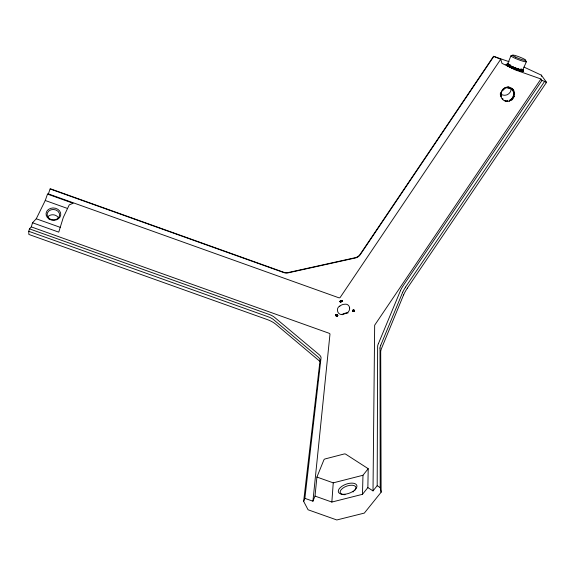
<?xml version="1.0" encoding="UTF-8"?>
<svg xmlns="http://www.w3.org/2000/svg" width="575" height="575" viewBox="0 0 575 575"><rect width="100%" height="100%" fill="white"/><g stroke="black" fill="none" stroke-linecap="round" stroke-linejoin="round"><path stroke-width="0.86" d="M320.059 361.51L275.842 324.278A13.699 5.398 20.8 0 0 267.159 319.527L28.858 234.442L28.75 231.294L29.476 228.857L269.323 314.511A8.237 3.191 20.8 0 1 274.562 317.364L318.967 354.516A8.603 3.457 22 0 1 321.03 357.844L304.872 498.345L312.922 501.199L315.014 496.081L316.911 477.056L323.897 459.892A1.79 1.596 9 0 1 325.026 458.951L344.209 453.977A1.797 1.603 7.8 0 1 345.769 454.221L368.201 468.69L367.863 487.586L373.01 490.892L377.186 485.688L377.638 346.517A8.661 2.034 -57 0 1 378.343 343.721M518.801 69.165L518.844 70.495L518.147 70.279L518.183 68.971L523.236 70.883L522.776 69.862L526.413 61.712M341.334 301.738L341.701 300.639L342.111 301.012L341.5 301.631L341.262 301.07L341.751 300.711L341.112 301.724L339.998 301.782L340.12 301.171L341.291 300.998L340.925 301.379L341.306 301.645L341.787 300.739L341.421 301.681L341.708 300.66L341.306 301.645L340.263 301.861L341.708 300.66M373.01 490.892L374.67 325.206L540.938 78.991L515.258 69.891L501.968 63.322L500.717 59.268L493.53 56.3L509.112 61.712M515.15 69.237L507.847 65.96L506.906 64.608L507.682 63.811L508.357 64.824L512.203 66.801L523.444 70.854L516.889 68.54L516.673 69.783L510.808 67.397L507.632 65.126L507.265 64.335L507.998 63.746L507.085 64.537L507.279 65.27L508.861 66.506L515.15 69.237L515.545 68.051L509.953 65.737L507.596 63.969L510.967 55.761M354.243 310.327L353.618 311.557L352.504 311.47L352.913 310.96L354.078 311.298L354.243 310.327L353.373 309.709L352.949 311.132L353.992 311.406L353.338 310.831L352.727 311.312L353.869 311.478L353.452 311.025L352.504 311.42L353.711 311.592L352.568 311.262L354.135 311.032L353.093 310.277L354.078 311.298L352.655 311.132L353.388 311.506L354.128 311.104L353.194 310.026L354.121 310.73L353.747 309.982L353.905 311.219L352.834 311.312L353.668 310.967L353.905 310.098L353.323 309.796L354.121 310.838M341.888 300.833C342.837 301.178 338.783 302.206 341.773 300.804M506.316 64.882L508.559 64.278L506.151 64.601L506.97 64.903L507.747 64.22L510.586 66.865L515.919 69.517L516.221 68.303L514.869 67.792L514.467 68.741L516.673 69.783M336.123 314.87C336.361 316.76 335.872 313.174 336.907 314.935C335.189 317.537 336.454 312.376 336.598 316.379C337.374 315.114 337.906 315.402 336.562 316.279C337.007 315.927 337.784 314.647 336.742 316.063C337.259 316.595 337.971 314.302 336.454 316.214C338.129 315.912 337.999 314.683 336.95 316.272C338.963 314.331 335.541 317.723 335.872 315.057C338.804 313.691 336.016 317.795 337.424 315.294M315.014 496.081L331.847 502.054L362.48 494.32L362.976 475.266L368.201 468.69M509.766 64.673L506.252 64.422L508.178 64.479L510.708 66.736L515.164 69.115L522.948 71.422L522.416 69.884L523.624 71.25L520.964 70.826L514.754 68.066L519.872 70.488L523.214 71.415L522.61 69.884L522.941 70.208L522.186 69.841L523.559 71.336L520.397 70.552L508.322 65.485L507.61 63.882L507.488 64.896L509.752 66.757L518.061 70.172M337.331 315.352C335.656 316.214 337.654 315.546 335.958 314.805M523.049 71.329C524.58 71.005 519.965 68.102 523.538 71.214C522.697 71.53 522.632 70.021 522.97 69.632M336.504 316.272L336.08 315.589L337.202 315.093L335.757 315.373L336.821 315.732L337.604 315.366L336.131 315.797L336.9 314.798L335.836 315.165L336.526 316.178L337.712 315.438L336.361 316.214L336.857 316.042M523.401 70.933L520.476 69.64L520.742 71.027L518.772 70.43L509.86 65.909L520.878 70.588L523.631 71.142L522.998 70.833L522.941 69.719L522.941 70.208L522.15 69.762M523.113 70.689L523.545 71.106M522.05 70.617C523.423 72.579 519.994 70.236 521.791 69.913C523.257 70.078 523.322 70.473 522.043 70.524C521.748 69.424 523.818 70.466 522.395 69.798M522.776 69.862L523.099 71.185L516.149 68.483M513.648 68.612C514.496 67.972 513.547 66.642 513.116 68.058C511.513 68.102 507.502 66.089 507.639 63.897M353.258 311.341C352.935 310.169 354.394 312.175 353.826 310.04M341.485 301.171L341.643 301.523L342.046 300.962L340.019 301.695L341.593 301.084M514.553 92.762C514.079 88.967 509.96 86.221 506.273 87.299C504.785 88.83 501.386 90.232 501.256 93.294M513.461 92.022L513.633 95.206L511.994 98.541L512.692 98.986L514.194 96.492L514.596 93.107M331.847 502.054L333.248 482.856L362.976 475.266M522.61 69.884L523.164 71.063L517.543 68.763L517.421 70.042L515.904 69.467M341.061 301.889L340.709 301.336L340.292 301.616L341.054 301.595L341.083 301.092L340.12 301.171L340.882 301.738L340.048 301.609L342.111 301.012M521.396 70.847L523.624 71.25L519.951 69.503L520.152 70.876L515.157 69.158L510.65 66.801L507.905 64.371C504.512 64.069 508.947 67.505 509.86 65.909M508.983 64.673L509.924 64.961L506.151 64.601L507.955 63.832L507.452 64.22L507.79 65.011L508.415 64.378L506.525 64.493L506.503 65.054L507.488 65.493L508.401 64.738L515.279 68.748L521.166 71.077L522.229 71.343L521.791 69.913L523.07 70.66L520.957 69.755L521.288 71.156L518.715 70.33M522.912 69.812C521.892 71.587 517.421 68.497 515.437 68.324M353.158 311.312L352.59 311.226L354.02 311.161M340.767 301.228L340.12 301.149L340.774 301.444M312.922 501.199L329.978 334.125A1.358 0.517 22 0 0 328.763 333.141L31.294 226.895L29.476 228.857M353.877 311.111C353.323 309.968 353.115 309.695 353.488 311.37C353.503 311.779 352.619 308.66 354.128 310.658M403.585 294.918L381.721 347.954A11.543 2.717 -57.2 0 0 380.707 351.771L381.117 492.229L364.327 513.094L336.806 519.965L308.071 509.773L303.65 501.35L320.059 360.295A8.596 3.472 22 0 0 318.004 356.96L273.671 319.736A8.23 3.206 20.8 0 0 268.439 316.882L28.75 231.294M341.773 300.89C341.478 301.695 341.457 300.711 342.003 301.027M341.284 301.027C339.811 301.832 340.335 301.875 341.536 300.897M353.251 311.197L353.589 309.875M501.242 93.394L501.177 93.854M507.552 87.752L507.89 87.091C508.257 88.032 505.648 88.241 506.273 87.299M514.754 68.066L511.635 66.441L510.715 67.404L507.423 65.708L506.719 64.659L508.099 63.998L506.884 64.35L508.595 64.558L506.165 64.501L508.041 64.069L507.1 64.443L507.373 65.248L510.219 67.088L511.053 66.168L510.507 65.909L509.443 66.801M507.955 63.832C506.201 64.58 508.688 66.405 509.622 66.793M508.149 63.918L506.92 64.515L507.833 65.37M339.998 301.782L340.903 301.494M522.97 69.927L522.948 70.301M509.349 66.413C508.501 66.628 506.252 64.608 507.797 64.069M523.322 70.883L522.229 69.913M506.187 87.321C501.501 88.493 498.971 94.789 502.033 98.713M353.496 310.248L353.273 309.868L353.74 310.91M353.057 311.427L352.913 310.96M507.984 87.084L507.797 87.745L511.52 89.103L512.117 88.536L511.577 89.161L513.331 91.669M31.294 226.895L32.531 222.769L36.261 218.78L45.252 200.502L47.502 194.098L48.379 193.89L338.776 297.757A1.323 1.315 -11.3 0 0 339.092 297.828A1.323 1.308 -20.6 0 0 340.249 297.34L500.717 59.268M520.389 69.913L522.776 70.143L523.063 70.761L519.39 69.345L519.512 70.696L515.15 69.187M509.989 64.961C505.051 62.531 507.236 67.44 509.953 65.737M48.379 193.89L50.104 188.974L50.614 188.859L283.755 272.27A7.921 7.892 -3 0 0 288.154 272.55L355.206 257.708A7.928 7.892 -24.2 0 0 360.087 254.38L493.53 56.3M340.544 301.393C341.097 301.738 340.882 301.178 341.809 300.941M335.714 315.474L337.187 315.237L335.865 315.546L336.174 314.367L337.166 315.323M336.361 316.214L336.562 315.718L335.872 315.057M508.314 87.774L508.573 87.112L508.243 87.767M507.632 87.752L507.89 87.091M508.645 87.817L508.911 87.156L508.552 87.81M303.65 501.35L304.872 498.345M380.765 345.208L402.708 292.179M378.408 343.663L400.452 290.684M509.486 65.493L514.388 68.928L509.558 66.269L507.639 64.084L506.482 64.788L507.639 64.084M353.438 310.845L353.036 310.457L354.02 310.701M512.871 66.987L512.124 68.022M512.239 66.714L511.405 67.713M341.687 300.991L341.5 301.631L341.55 300.984M509.098 65.169L507.926 65.974L511.822 67.426M508.041 64.716L507.725 63.94L507.366 64.479L508.135 65.14L513.957 68.051L511.592 66.528M341.363 301.12L341.133 301.48L341.457 301.056M336.023 314.942L336.655 314.618L335.929 314.899L337.101 315.294L336.353 315.423M336.849 316.142L337.798 315.553L336.943 315.941M336.253 314.942C335.541 314.051 338.352 315.812 336.821 315.653C335.261 316.329 339.077 314.985 336.993 316.351M336.526 316.178C335.239 315.431 337.065 314.547 336.044 314.726M509.579 87.278L509.184 87.925L509.658 87.299M507.833 64.256L508.623 64.213L507.136 64.652L508.688 64.148L506.539 64.573L507.308 65.507M513.698 68.547L512.972 68.252M493.623 56.702L360.281 254.646A7.949 7.913 -20.5 0 1 355.386 257.974L288.183 272.852A7.935 7.913 -2.5 0 1 283.777 272.572L50.104 188.974M540.938 78.991L541.973 80.45L403.276 285.603A8.294 1.854 -56.5 0 0 400.437 290.698M405.533 287.098L544.626 81.384L546.013 81.628L546.25 82.735L407.337 288.147M337.043 316.257C338.373 315.043 335.865 316.214 336.763 315.819M336.375 315.158C337.123 313.972 335.908 316.178 337.072 315.862M507.394 64.278L506.97 64.903L508.077 65.981M340.975 301.623L340.731 301.925L340.537 301.264M362.48 494.32L367.863 487.586M353.575 310.938L353.711 311.592M522.186 69.841C524.328 72.062 517.637 69.28 516.853 68.626M336.296 315.689L337.051 314.935L335.937 315.014M336.404 315.668L337.13 315.014L336.325 315.114M507.423 65.708C510.485 64.206 513.906 70.229 518.025 70.064M511.772 98.771L510.183 99.978L510.765 100.51C513.195 100.129 511.606 97.692 512.447 99.238L511.822 98.72M353.007 310.967L353.697 311.628M507.977 64.371L506.575 64.795L507.488 64.896M336.828 315.797L337.288 315.97M508.322 65.485L510.708 66.736M506.884 64.35L511.621 67.627L515.94 69.151M353.258 311.025L352.741 311.046L353.194 311.255M506.747 65.255L507.79 65.011M340.364 301.429L340.508 301.508M508.314 64.91L507.394 64.292L508.336 64.098M512.922 89.305L512.232 89.801L512.986 89.377M507.179 64.371L507.157 64.831L510.147 66.47M341.363 301.178L341.579 301.573L341.672 301.092M507.488 65.493L506.244 64.63L507.603 64.472M347.537 312.577L347.904 312.362A6.289 4.938 -25.7 0 0 349.629 308.157L349.593 307.891M502.155 98.857C503.197 101.387 510.722 102.602 510.255 99.935M337.281 315.927L337.812 315.689M512.828 90.62L513.597 90.203L512.785 90.555M522.869 70.883L516.731 68.993M522.927 69.999L518.736 69.352M522.344 70.265L522.883 70.186M506.525 64.493L507.215 64.601M353.639 310.45L353.014 310.55L353.697 310.816M507.552 64.458L508.817 64.45M509.105 100.445L509.493 101.063M514.467 92.331L513.597 92.575L514.488 92.424M353.589 310.284L353.122 310.191L353.589 310.795M500.717 95.04L501.156 94.947L500.703 94.933M506.733 64.558L507.373 65.248M336.468 315.395L337.015 315.546M506.668 64.443L508.135 64.278M354.135 310.32L353.237 309.947L353.855 310.464M513.741 93.581L514.639 93.502L513.734 93.509M336.145 314.999L336.979 314.863L336.253 315.33M510.111 67.103L511.621 67.627M509.357 64.817L507.61 64.429L509.428 64.81M513.748 94.149L514.647 94.099L513.748 94.077M340.932 301.925L340.702 301.444M508.012 64.508L507.215 64.378L508.437 64.587M522.725 70.998L520.361 70.38M522.172 70.969L523.178 70.761L520.734 69.18L523.121 70.675M523.214 71.415L522.33 71.192M507.229 64.429L508.667 64.529M506.963 64.422L506.611 64.343L508.746 64.493L508.257 64.45M507.811 64.429L507.049 64.4M336.152 315.129L337.273 315.179M340.587 301.343L340.22 301.221M352.971 310.744L353.373 310.766M522.33 70.452L518.118 69.158M507.847 64.501L508.357 64.587M353.072 310.823L353.704 310.673M508.278 64.58L508.595 64.558M522.905 71.214L523.48 70.977M522.273 71.12L518.672 70.208L511.412 66.865M522.071 70.143L520.893 69.934M519.829 69.963L521.741 70.754L522.991 70.581M507.725 64.443L508.336 64.422M522.948 71.422L522.086 71.257M337.015 315.646L337.82 315.653L337.087 315.56M522.617 71.393L520.533 70.84M521.295 70.409L522.97 70.394L522.086 69.92M521.719 70.667L520.864 70.495M508.911 64.688L509.493 64.795L508.623 64.652M521.36 70.768L517.335 69.561L512.799 67.167M521.223 71.12L521.784 71.264L517.356 69.942M508.056 64.515L508.76 64.68M522.531 71.077L523.372 71.113L521.741 70.754M514.194 96.492L513.338 96.291L514.165 96.571M520.849 70.409L518.65 69.719M520.418 70.632L520.928 70.754M522.158 71.3L521.108 71.027M509.86 64.961L509.162 64.781L509.694 64.903M522.395 71.25L521.008 70.897M520.44 69.726L519.354 69.431M337.245 315.416L337.59 315.61L337.238 315.301M510.765 100.51L509.694 100.222L510.665 100.575M521.288 71.156L520.001 70.747M519.843 69.87L513.957 68.051M514.079 67.8L520.454 70.703M519.354 70.524L520.044 70.797M509.105 64.752L509.745 64.932M520.742 71.027L518.736 70.38M521.166 71.077L519.958 70.689M513.238 67.857L518.686 70.272L516.63 69.474M522.222 69.992L520.849 69.223L521.381 69.496M500.875 92.942L501.307 93.085L500.897 92.848M518.147 69.065L516.221 68.303M517.371 69.309L518.643 69.805M517.327 69.776L518.01 69.999M518.844 70.495L517.399 70.013L518.772 70.43M517.342 69.482L515.976 69M516.637 69.69L517.421 70.042M541.973 80.45L544.626 81.384M516.681 69.165L514.647 68.324M316.911 477.056L333.248 482.856M47.502 194.098L73.14 203.27L69.259 204.858L63.279 217.501L58.751 232.142L32.531 222.769M45.252 200.502L67.584 208.488M36.261 218.78L60.526 227.448M524.005 67.103L541.291 75.109L546.013 81.628M515.337 68.583L516.027 68.835M515.207 68.957L515.912 69.28L510.32 66.247M515.401 68.411L513.367 67.613M519.893 70.56L517.335 69.561M513.683 97.613L512.914 97.225M521.769 69.381L521.388 69.237L521.755 69.295M513.921 68.13L514.611 68.403M513.748 68.461L514.467 68.741M513.849 68.274L509.421 66.369M521.784 69.467L521.41 69.316L521.798 69.74M520.375 70.466L516.055 68.748M518.643 70.057L519.275 70.323M513.281 67.778L510.018 66.592M512.526 67.649L516.637 69.403M513.159 67.994L511.772 67.483M521.022 69.208L521.805 69.546M512.62 67.498L510.65 66.801M512.39 67.828L510.341 67.038M522.596 70.164L522.129 69.963M518.003 69.927L516.652 69.323M515.926 69.223L516.63 69.532M521.841 69.625L521.317 69.482M511.355 66.944L508.71 65.708M521.101 69.323L523.027 70.574M514.496 68.684L515.193 69.014M509.687 66.779L510.399 67.009M512.26 67.958L512.943 68.288M521.151 69.374L521.92 69.762M509.134 66.499L509.752 66.757M509.486 66.326L507.919 65.701M522.819 70.222L522.416 69.884M521.259 69.453L521.669 69.676M509.443 65.579L508.257 64.989M509.393 65.658L507.703 64.702M509.004 66.067L508.092 65.636M512.268 98.217L512.922 98.713M521.439 69.388L521.971 69.819M507.991 65.27L508.393 65.421M508.171 65.593L507.459 65.212M507.574 65.478L508.005 65.672M507.394 65.507L507.833 65.722M377.186 485.688L380.212 487.643L381.117 492.229M511.017 66.262L511.549 66.614M507.66 65.449C506.704 65.349 506.438 63.66 506.496 64.925M522.445 69.963L523.164 70.646M353.596 310.723L353.158 310.105L353.546 310.414M502.392 89.894L502.694 90.203L502.449 89.822M545.222 81.305L546.25 82.735M353.524 310.184L353.373 309.709M503.125 89.729L502.909 89.283L503.067 89.779M503.923 89.032L503.707 88.543L503.844 89.089M541.291 75.109L541.614 76.317M504.728 88.507L504.627 87.946L504.642 88.564M506.187 101.301L506.101 100.661L506.108 101.286M380.003 348.069L380.212 487.643M525.845 61.058A8.28 0.97 21 0 1 518.276 59.62A8.28 0.97 21 0 1 511.879 55.674M403.636 294.874A11.054 2.473 -56.5 0 1 407.359 288.176M402.766 292.129A8.294 1.818 -56.5 0 1 405.562 287.126M349.65 307.869A5.815 4.715 -63.2 0 0 344.626 304.261A6.289 4.938 -25.7 0 0 339.861 306.101M511.01 88.162A6.332 6.045 -26 0 1 510.923 90.282A6.354 6.066 -26 0 1 510.09 92.273A6.332 6.045 -26 0 1 500.99 94.192M379.989 348.083A8.661 2.027 -57.1 0 1 380.736 345.23M342.118 314.769A6.203 4.737 -17.3 0 1 348.04 312.965M339.803 306.022A5.829 4.952 30.2 0 0 338.071 312.426A6.224 4.888 -25.4 0 0 340.587 314.403A5.822 2.041 -18.6 0 0 347.602 312.592M345.122 494.716A8.302 4.075 -19.9 0 1 340.961 489.95A8.302 4.075 -19.9 0 1 352.18 485.221A8.302 4.075 -19.9 0 1 354.459 490.777M353.539 491.582A8.302 4.075 -19.9 0 1 353.014 491.97M47.56 217.106A6.217 5.211 4.2 0 1 53.295 214.791A6.217 5.211 4.2 0 1 58.535 218.04M501.148 94.35L500.696 94.336L501.148 94.35M505.123 100.395L505.109 101.013L505.123 100.395M352.82 311.341L352.834 311.312M502.873 98.922L502.593 99.367L502.873 98.922M502.96 89.894L502.672 89.549L502.902 89.959M500.753 93.639L500.142 94.027L501.199 93.718L500.753 93.639M513.396 89.916L512.613 90.297L513.396 89.916M512.756 89.125L512.03 89.585L512.756 89.125M501.307 95.996L500.861 96.111L501.307 95.996M501.213 95.472L500.76 95.529L501.213 95.472M507.344 100.747L507.459 101.401L507.344 100.747M515.48 57.105A7.18 0.834 21 0 0 525.809 60.296A7.18 0.834 21 0 0 516.034 55.768A7.18 0.834 21 0 0 515.48 57.105M344.252 494.292A9.775 4.78 -20 0 0 356.831 485.465A9.775 4.78 -20 0 0 341.751 486.393A9.775 4.78 -20 0 0 344.252 494.292M49.026 218.982A7.374 6.16 4.4 0 0 60.734 215A7.374 6.16 4.4 0 0 50.485 208.402A7.374 6.16 4.4 0 0 49.026 218.982M49.63 218.809A6.26 5.232 4.4 0 0 59.577 215.438A6.26 5.232 4.4 0 0 50.873 209.832A6.26 5.232 4.4 0 0 49.63 218.809"/></g></svg>
